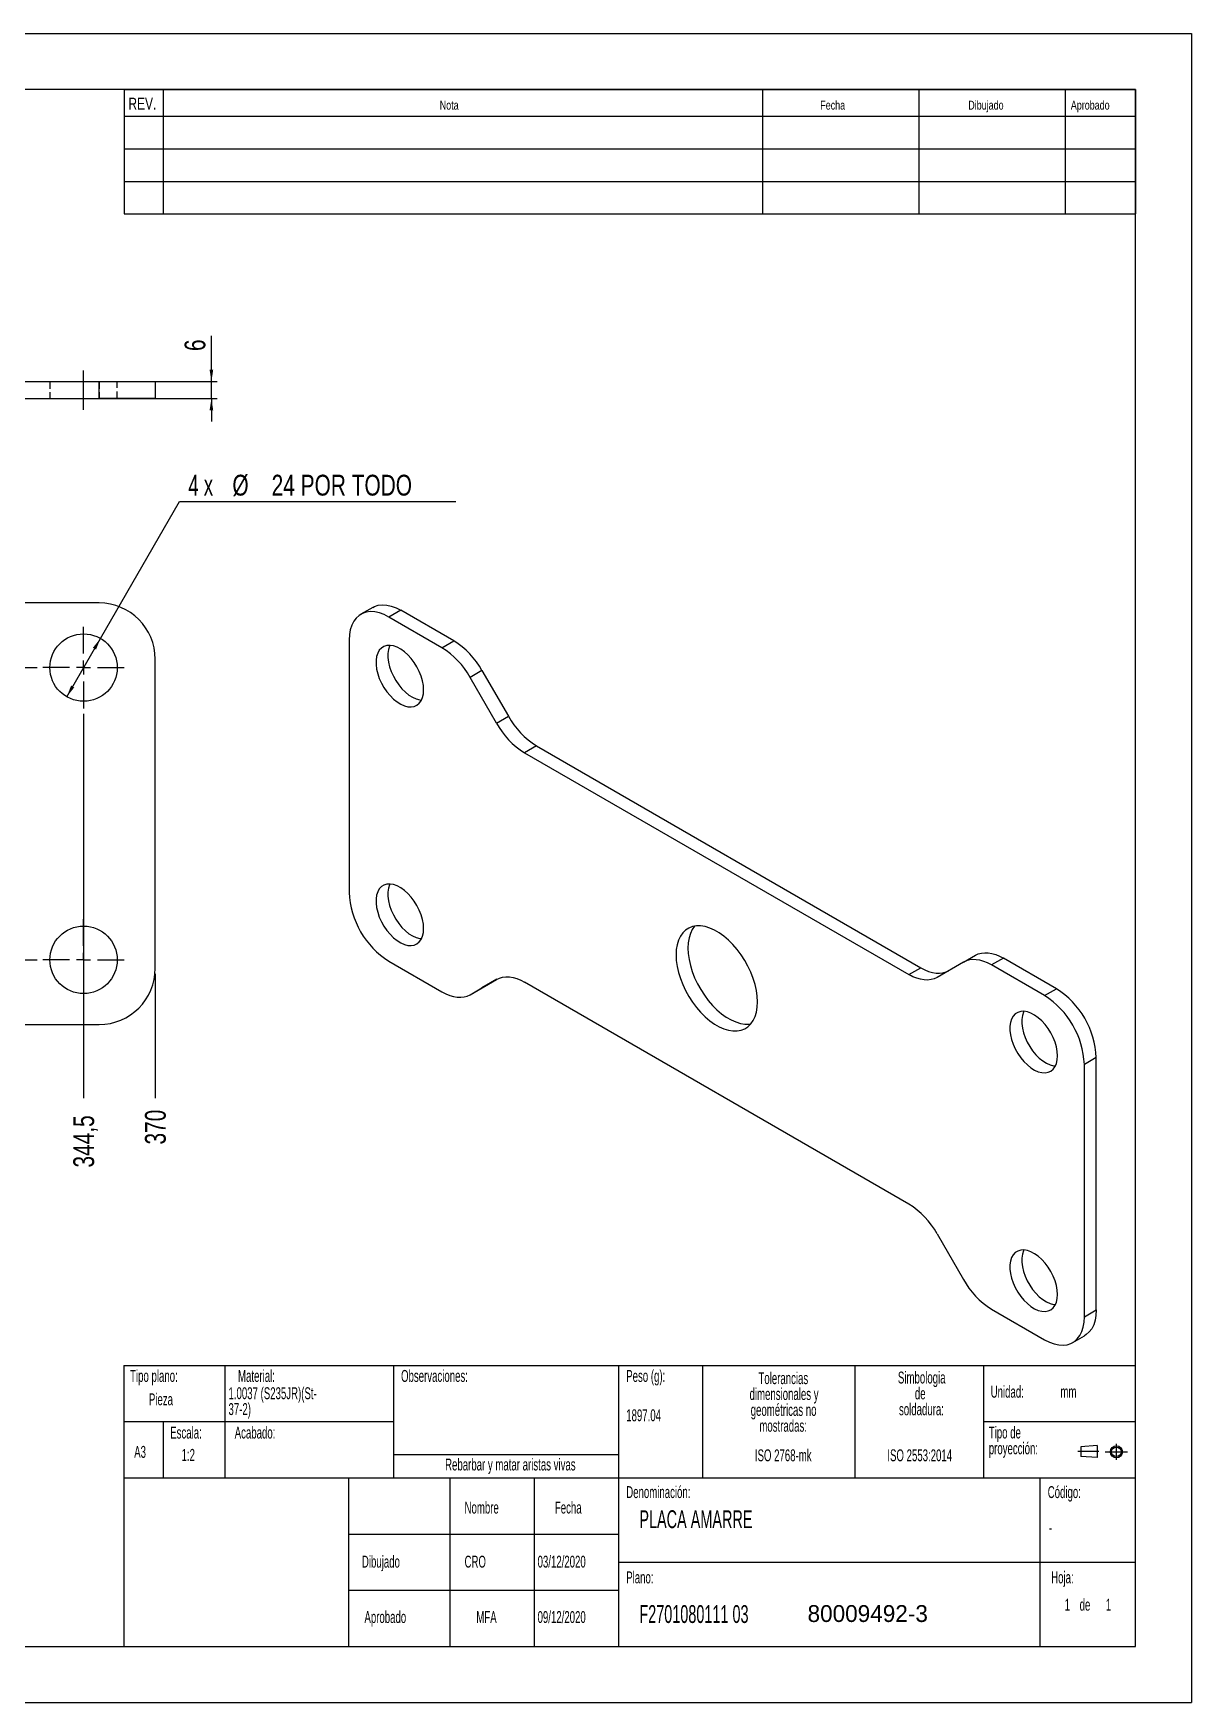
# Model space of a CAD drawing. Extents: x 0 to 871, y 0 to 297.
# Drawn here: x 213.9 to 420, y 0 to 297 of the extents above; entities that cross this region are included whole.
import ezdxf

# ---------------------------------------------------------------- set-up
doc = ezdxf.new("R2010")
doc.units = 0
for name, pattern in [('SLD-CENTRADA-DOBLE', [12.7, 6.35, -1.27, 1.27, -1.27, 1.27, -1.27]), ('SLD-CENTRADA-TRAZOS-LARGOS', [19.05, 15.24, -1.27, 1.27, -1.27]), ('SLD-CONTINUA', [0]), ('SLD-DISCONTINUA', [1.905, 1.27, -0.635])]:
    doc.linetypes.add(name, pattern=pattern)
doc.layers.get('0').update_dxf_attribs({"linetype": 'CONTINUOUS'})
doc.layers.add('FORMATO', color=7, linetype='SLD-CONTINUA')
doc.layers.add('SLD-0', color=179, linetype='SLD-CONTINUA')
doc.styles.add('SLDTEXTSTYLE0', font='TXT', dxfattribs={"width": 0.605})
doc.styles.add('SLDTEXTSTYLE1', font='TXT', dxfattribs={"width": 0.75})
doc.styles.add('SLDTEXTSTYLE2', font='TXT', dxfattribs={"width": 0.666667})
doc.dimstyles.new('SLDDIMSTYLE1', dxfattribs={"dimtxt": 3.704167, "dimasz": 2.116667, "dimexe": 0, "dimexo": 0.0625, "dimgap": 0.926042, "dimtad": 0, "dimtih": 1, "dimtoh": 1, "dimdec": 1, "dimlfac": 2, "dimrnd": 1e-09, "dimzin": 12, "dimdsep": 46, "dimtxsty": 'SLDTEXTSTYLE1', "dimblk1": 'NONE', "dimblk2": 'NONE', "dimsah": 1, "dimcen": 0.09, "dimadec": 0, "dimazin": 0, "dimtfac": 1, "dimtdec": 1, "dimtofl": 0, "dimtmove": 0, "dimatfit": 3, "dimldrblk": 'NONE', "dimfxl": 1, "dimtolj": 1, "dimtzin": 12, "dimarcsym": 0})
doc.dimstyles.new('SLDDIMSTYLE3', dxfattribs={"dimtxt": 3.704167, "dimasz": 2.116667, "dimexe": 0, "dimexo": 0.0625, "dimgap": 0.926042, "dimtad": 0, "dimtih": 1, "dimtoh": 1, "dimdec": 6, "dimlfac": 2, "dimrnd": 1e-09, "dimzin": 12, "dimdsep": 46, "dimtxsty": 'SLDTEXTSTYLE1', "dimsah": 1, "dimcen": 0, "dimadec": 0, "dimazin": 0, "dimtfac": 1, "dimtdec": 1, "dimtmove": 0, "dimatfit": 3, "dimfxl": 1, "dimtolj": 1, "dimtzin": 12, "dimarcsym": 0})
doc.dimstyles.new('SLDDIMSTYLE5', dxfattribs={"dimtxt": 3.704167, "dimasz": 2.116667, "dimexe": 0, "dimexo": 0.0625, "dimgap": 0.926042, "dimtad": 1, "dimdec": 1, "dimlfac": 2, "dimrnd": 1e-09, "dimzin": 12, "dimdsep": 46, "dimtxsty": 'SLDTEXTSTYLE1', "dimsah": 1, "dimcen": 0.09, "dimadec": 0, "dimazin": 0, "dimtfac": 1, "dimtdec": 1, "dimtmove": 0, "dimatfit": 0, "dimfxl": 1, "dimtolj": 1, "dimtzin": 12, "dimarcsym": 0})

# ---------------------------------------------------------------- blocks, each defined once
blk = doc.blocks.new('BLOQUE3')
at = {"color": 7, "linetype": 'SLD-CENTRADA-TRAZOS-LARGOS'}
for p, q in [((400.52, 128.85), (400.52, 131.19)), ((397.92, 130.06), (394.8, 130.06)), ((398.88, 130.02), (402.16, 130.02))]:
    blk.add_line(p, q, dxfattribs=at)
at = {"color": 7, "linetype": 'SLD-CONTINUA'}
for p, q in [((397.68, 130.95), (395.23, 130.77)), ((395.23, 130.77), (395.23, 129.34)), ((397.68, 129.16), (395.23, 129.34)), ((397.68, 130.95), (397.68, 129.16))]:
    blk.add_line(p, q, dxfattribs=at)
for radius in [0.892, 0.713]:
    blk.add_circle((400.52, 130.02), radius, dxfattribs=at)
blk = doc.blocks.new('SW_NOTE_0')
at = {"layer": 'SLD-0', "color": 0, "attachment_point": 2, "style": 'SLDTEXTSTYLE0'}
for s, insert, char_height in [('dimensionales y', (7.54, -0.09), 2.1167), ('Tolerancias', (7.41, 2.73), 2.1167), ('geométricas no', (7.46, -2.92), 2.1167), ('mostradas:', (7.38, -5.74), 2.117)]:
    blk.add_mtext(s, dxfattribs=dict(at, insert=insert, char_height=char_height))
blk = doc.blocks.new('SW_NOTE_0_1')
at = {"layer": 'SLD-0', "color": 0, "attachment_point": 1, "style": 'SLDTEXTSTYLE0'}
for s, insert, char_height in [('Tipo de', (0, 2.73), 2.117), ('proyección:', (0, -0.09), 2.1167)]:
    blk.add_mtext(s, dxfattribs=dict(at, insert=insert, char_height=char_height))
blk = doc.blocks.new('SW_NOTE_0_2')
at = {"layer": 'SLD-0', "color": 0, "char_height": 2.117, "attachment_point": 2, "style": 'SLDTEXTSTYLE0'}
for s, insert in [('Simbologia', (7.11, 2.73)), ('de', (6.84, -0.09)), ('soldadura:', (7.06, -2.92))]:
    blk.add_mtext(s, dxfattribs=dict(at, insert=insert))
blk = doc.blocks.new('SW_NOTE_0_3')
at = {"layer": 'SLD-0', "color": 0, "attachment_point": 1, "style": 'SLDTEXTSTYLE0'}
for s, insert, char_height in [('37-2)', (0, -0.09), 2.117), ('1.0037 (S235JR)(St-', (0, 2.73), 2.1167)]:
    blk.add_mtext(s, dxfattribs=dict(at, insert=insert, char_height=char_height))
blk = doc.blocks.new('SW_NOTE_0_5')
at = {"layer": 'SLD-0', "color": 0, "attachment_point": 2, "style": 'SLDTEXTSTYLE0'}
for s, insert, char_height in [('dimensionales y', (7.54, -0.09), 2.1167), ('Tolerancias', (7.41, 2.73), 2.1167), ('geométricas no', (7.46, -2.92), 2.1167), ('mostradas:', (7.38, -5.74), 2.117)]:
    blk.add_mtext(s, dxfattribs=dict(at, insert=insert, char_height=char_height))
blk = doc.blocks.new('SW_NOTE_0_6')
at = {"layer": 'SLD-0', "color": 0, "attachment_point": 1, "style": 'SLDTEXTSTYLE0'}
for s, insert, char_height in [('Tipo de', (0, 2.73), 2.117), ('proyección:', (0, -0.09), 2.1167)]:
    blk.add_mtext(s, dxfattribs=dict(at, insert=insert, char_height=char_height))
blk = doc.blocks.new('SW_NOTE_0_7')
at = {"layer": 'SLD-0', "color": 0, "char_height": 2.117, "attachment_point": 2, "style": 'SLDTEXTSTYLE0'}
for s, insert in [('Simbologia', (7.11, 2.73)), ('de', (6.84, -0.09)), ('soldadura:', (7.06, -2.92))]:
    blk.add_mtext(s, dxfattribs=dict(at, insert=insert))
blk = doc.blocks.new('SW_NOTE_0_8')
at = {"layer": 'SLD-0', "color": 0, "attachment_point": 1, "style": 'SLDTEXTSTYLE0'}
for s, insert, char_height in [('37-2)', (0, -0.09), 2.117), ('1.0037 (S235JR)(St-', (0, 2.73), 2.1167)]:
    blk.add_mtext(s, dxfattribs=dict(at, insert=insert, char_height=char_height))
blk = doc.blocks.new('_D_1')
at = {"layer": 'FORMATO', "color": 7, "transparency": 16777216}
for p, q in [((39.85, 129.69), (44.85, 132.16)), ((44.85, 132.16), (214.6, 132.16)), ((39.85, 129.69), (34.85, 129.69))]:
    blk.add_line(p, q, dxfattribs=at)
at = {"layer": 'FORMATO', "color": 7, "transparency": 16777216, "insert": (29.38, 131.52), "char_height": 3.704, "attachment_point": 1, "style": 'SLDTEXTSTYLE1'}
blk.add_mtext('23', dxfattribs=at)
blk = doc.blocks.new('_NONE')
blk = doc.blocks.new('_D_5')
at = {"layer": 'FORMATO', "color": 7, "transparency": 16777216}
for p, q in [((39.85, 186.63), (34.85, 186.63)), ((39.85, 186.63), (44.85, 184.16)), ((44.85, 184.16), (214.6, 184.16))]:
    blk.add_line(p, q, dxfattribs=at)
at = {"layer": 'FORMATO', "color": 7, "transparency": 16777216, "insert": (26.64, 188.46), "char_height": 3.704, "attachment_point": 1, "style": 'SLDTEXTSTYLE1'}
blk.add_mtext('127', dxfattribs=at)
blk = doc.blocks.new('_D_14')
at = {"layer": 'FORMATO', "color": 7, "transparency": 16777216}
blk.add_line((222.85, 175.91), (222.85, 107.52), dxfattribs=at)
at = {"layer": 'FORMATO', "color": 7, "transparency": 16777216, "insert": (221.02, 95.2), "char_height": 3.704, "attachment_point": 1, "rotation": 90, "style": 'SLDTEXTSTYLE1'}
blk.add_mtext('344,5', dxfattribs=at)
blk = doc.blocks.new('_D_15')
at = {"layer": 'FORMATO', "color": 7, "transparency": 16777216}
blk.add_line((235.6, 129.66), (235.6, 107.52), dxfattribs=at)
at = {"layer": 'FORMATO', "color": 7, "transparency": 16777216, "insert": (233.77, 99.3), "char_height": 3.704, "attachment_point": 1, "rotation": 90, "style": 'SLDTEXTSTYLE1'}
blk.add_mtext('370', dxfattribs=at)
blk = doc.blocks.new('_D_17')
at = {"layer": 'FORMATO', "transparency": 16777216}
for p, q in [((225.85, 189.35), (239.9, 213.7)), ((239.9, 213.7), (289.08, 213.7)), ((219.85, 178.96), (225.85, 189.35))]:
    blk.add_line(p, q, dxfattribs=at)
for points in [[(225.85, 189.35), (224.51, 187.68), (225.07, 187.36)], [(219.85, 178.96), (221.19, 180.63), (220.63, 180.96)]]:
    blk.add_solid(points, dxfattribs=at)
at = {"layer": 'FORMATO', "transparency": 16777216, "attachment_point": 1}
for s, insert, char_height, style in [('4 x', (241.49, 218.47), 3.704, 'SLDTEXTSTYLE2'), ('%%c', (249.33, 218.47), 3.704, 'SLDTEXTSTYLE1'), ('24 POR TODO', (256.31, 218.47), 3.7042, 'SLDTEXTSTYLE1')]:
    blk.add_mtext(s, dxfattribs=dict(at, insert=insert, char_height=char_height, style=style))
blk = doc.blocks.new('SW_CENTERMARKSYMBOL_1')
at = {"layer": 'FORMATO', "color": 0}
for p, q in [((0, 2.5), (0, 7.25)), ((-2.5, 0), (-7.25, 0)), ((0, 0), (-1.25, 0)), ((0, 0), (0, 1.25)), ((0, 0), (0, -1.25)), ((0, 0), (1.25, 0)), ((2.5, 0), (7.25, 0)), ((0, -2.5), (0, -7.25))]:
    blk.add_line(p, q, dxfattribs=at)
blk = doc.blocks.new('SW_CENTERMARKSYMBOL_2')
at = {"layer": 'FORMATO', "color": 0}
for p, q in [((0, 2.5), (0, 7.25)), ((-2.5, 0), (-7.25, 0)), ((0, 0), (-1.25, 0)), ((0, 0), (0, 1.25)), ((0, 0), (0, -1.25)), ((0, 0), (1.25, 0)), ((2.5, 0), (7.25, 0)), ((0, -2.5), (0, -7.25))]:
    blk.add_line(p, q, dxfattribs=at)
blk = doc.blocks.new('_D_19')
at = {"layer": 'FORMATO', "color": 7, "transparency": 16777216}
for p, q in [((245.6, 235.04), (245.6, 243.21)), ((199.53, 235.04), (246.6, 235.04)), ((245.6, 232.04), (245.6, 235.04)), ((199.53, 232.04), (246.6, 232.04)), ((245.6, 232.04), (245.6, 227.97))]:
    blk.add_line(p, q, dxfattribs=at)
for points in [[(245.6, 235.04), (245.92, 237.16), (245.27, 237.16)], [(245.6, 232.04), (245.27, 229.92), (245.92, 229.92)]]:
    blk.add_solid(points, dxfattribs=at)
at = {"layer": 'FORMATO', "color": 7, "transparency": 16777216, "insert": (240.82, 240.48), "char_height": 3.7, "attachment_point": 1, "rotation": 90, "style": 'SLDTEXTSTYLE1'}
blk.add_mtext('6', dxfattribs=at)

msp = doc.modelspace()

# ---------------------------------------------------------------- linework, layer by layer
at = {"color": 7, "linetype": 'SLD-CONTINUA'}
for p, q in [((0, 297), (420, 297)), ((420, 297), (420, 0)), ((410, 287), (20, 287)), ((410, 10), (410, 287)), ((212.24091993, 235.03992227), (225.59879021, 235.03992227)), ((225.59879021, 232.03992224), (225.59879021, 235.03992227)), ((225.59879021, 235.03992227), (235.59878813, 235.03992227)), ((235.59878813, 235.03992227), (235.59878813, 232.03992224)), ((212.24091993, 232.03992224), (225.59879021, 232.03992224)), ((235.59878813, 232.03992224), (225.59879021, 232.03992224)), ((225.59879021, 195.65827521), (212.24091993, 195.65827521)), ((274.29337221, 194.86780954), (272.17205185, 193.64319737)), ((286.61708338, 187.69538163), (277.17164272, 193.14811846)), ((288.73840374, 188.91999381), (279.29296309, 194.37273063)), ((270.10057639, 189.06474871), (270.10057639, 144.15500429)), ((235.59878813, 130.65827387), (235.59878813, 185.65827357)), ((296.31377984, 174.28242877), (291.61708256, 182.41734859)), ((293.73840292, 183.64196077), (298.43510021, 175.50704094)), ((303.43510202, 170.22900942), (371.82344769, 130.74925782)), ((301.31378165, 169.00439725), (369.70212733, 129.52464564)), ((277.17164272, 131.90755513), (286.61708338, 126.4548183)), ((379.39882642, 131.74202651), (374.70212914, 129.02979795)), ((379.39882642, 131.74202651), (381.52014678, 132.96663869)), ((393.84426626, 125.79444655), (384.3988256, 131.24718338)), ((395.96558662, 127.01905873), (386.52014596, 132.47179556)), ((291.61708256, 125.95997517), (296.31377984, 128.67220374)), ((296.35546933, 128.69588029), (293.73840292, 127.18458735)), ((369.70212733, 88.69760444), (301.31378165, 128.17735604)), ((291.61708256, 125.95997517), (293.73840292, 127.18458735)), ((212.24091993, 120.65827223), (225.59879021, 120.65827223)), ((400.91533259, 68.63725298), (400.91533259, 113.54699739)), ((403.03665296, 69.86186516), (403.03665296, 114.77160957)), ((374.70212914, 83.41957292), (379.39882642, 75.2846531)), ((384.3988256, 70.00662006), (393.84426626, 64.55388323)), ((398.84385714, 64.05880432), (400.9651775, 65.2834165)), ((230, 60), (410, 60)), ((230, 60), (230, 10)), ((20, 10), (410, 10)), ((7.53061837, 0), (420, 0))]:
    msp.add_line(p, q, dxfattribs=at)
at = {"color": 7, "linetype": 'SLD-DISCONTINUA'}
for p, q in [((216.84878366, 235.03992227), (216.84878366, 232.03992224)), ((225.59879021, 235.03992227), (225.59879021, 232.03992224)), ((228.84878562, 232.03992224), (228.84878562, 235.03992227))]:
    msp.add_line(p, q, dxfattribs=at)
at = {"color": 8, "linetype": 'SLD-CENTRADA-DOBLE'}
for p, q in [((279.29296309, 194.37273063), (277.17164272, 193.14811846)), ((286.61708338, 187.69538163), (288.73840374, 188.91999381)), ((293.73840292, 183.64196077), (291.61708256, 182.41734859)), ((296.31377984, 174.28242877), (298.43510021, 175.50704094)), ((303.43510202, 170.22900942), (301.31378165, 169.00439725)), ((369.70212733, 129.52464564), (371.82344769, 130.74925782)), ((386.52014596, 132.47179556), (384.3988256, 131.24718338)), ((393.84426626, 125.79444655), (395.96558662, 127.01905873)), ((403.03665296, 114.77160957), (400.91533259, 113.54699739)), ((400.91533259, 68.63725298), (403.03665296, 69.86186516))]:
    msp.add_line(p, q, dxfattribs=at)
at = {"color": 7, "linetype": 'SLD-CONTINUA', "flags": 128}
for points in [[(277.17164272, 193.14811846), (276.31932281, 193.58061715), (275.47942568, 193.88774101), (274.6642108, 194.06500751), (273.88555831, 194.10983521), (273.15482152, 194.0215712), (272.48265831, 193.80149709), (271.8788731, 193.45282599), (271.3522693, 192.98064167), (270.91052291, 192.3918316), (270.5600824, 191.69497593), (270.30604754, 190.90024251), (270.15213252, 190.0192166), (270.10057639, 189.06474871)], [(274.29337221, 194.86780954), (274.60397868, 195.02610927), (275.27614188, 195.24618338), (276.00687868, 195.33444739), (276.78553117, 195.28961968), (277.60074605, 195.11235319), (278.44064317, 194.80522933), (279.29296309, 194.37273063)], [(283.3588317, 180.18611017), (283.30910895, 180.96267957), (283.16110503, 181.77845833), (282.91829703, 182.61431658), (282.58636953, 183.4506699), (282.17310387, 184.26791124), (281.68818331, 185.04688849), (281.14298221, 185.76933943), (280.55027108, 186.41833281), (279.92394784, 186.9786561), (279.27869539, 187.43717293), (278.62962866, 187.7831409), (277.99196791, 188.0084488), (277.38065948, 188.10781436), (276.81002803, 188.07891037), (276.29344992, 187.92241491), (275.84303708, 187.64199302), (275.46934205, 187.24422066), (275.18113136, 186.73841735), (274.98514852, 186.13644391), (274.88599806, 185.45240584), (274.88599806, 184.70233848), (274.98514852, 183.90382372), (275.18113136, 183.07557483), (275.46934205, 182.23700902), (275.84303708, 181.40777756), (276.29344992, 180.60732008), (276.81002803, 179.85439622), (277.38065948, 179.16665671), (277.99196791, 178.56022058), (278.62962866, 178.04930106), (279.27869539, 177.64587252), (279.92394784, 177.35939673), (280.55027108, 177.19658108), (281.14298221, 177.16124628), (281.68818331, 177.25421992), (282.17310387, 177.47331979), (282.58636953, 177.81341628), (282.91829703, 178.26653274), (283.16110503, 178.82205237), (283.30910895, 179.46694792), (283.3588317, 180.18611017)], [(277.37080338, 188.10838321), (277.30245173, 187.96302953), (277.10646888, 187.36105609), (277.00731842, 186.67701802), (277.00731842, 185.92695066), (277.10646888, 185.1284359), (277.30245173, 184.30018701), (277.59066241, 183.4616212), (277.96435744, 182.63238974), (278.41477028, 181.83193226), (278.9313484, 181.0790084), (279.50197985, 180.39126889), (280.11328827, 179.78483276), (280.75094902, 179.27391324), (281.40001575, 178.8704847), (282.0452682, 178.58400891), (282.67159144, 178.42119326), (282.9828986, 178.3868967)], [(283.3588317, 137.72598708), (283.30910895, 138.50255799), (283.16110503, 139.31833523), (282.91829703, 140.15419501), (282.58636953, 140.99054681), (282.17310387, 141.80778967), (281.68818331, 142.58676691), (281.14298221, 143.30921634), (280.55027108, 143.95821124), (279.92394784, 144.51853301), (279.27869539, 144.97704984), (278.62962866, 145.3230178), (277.99196791, 145.54832571), (277.38065948, 145.64769127), (276.81002803, 145.6187888), (276.29344992, 145.46229334), (275.84303708, 145.18187145), (275.46934205, 144.78409908), (275.18113136, 144.27829426), (274.98514852, 143.67632234), (274.88599806, 142.99228427), (274.88599806, 142.24221691), (274.98514852, 141.44370215), (275.18113136, 140.61545174), (275.46934205, 139.77688745), (275.84303708, 138.94765598), (276.29344992, 138.14719851), (276.81002803, 137.39427465), (277.38065948, 136.70653361), (277.99196791, 136.10009748), (278.62962866, 135.58917797), (279.27869539, 135.18574943), (279.92394784, 134.89927364), (280.55027108, 134.73645951), (281.14298221, 134.70112318), (281.68818331, 134.79409834), (282.17310387, 135.01319822), (282.58636953, 135.35329319), (282.91829703, 135.80641117), (283.16110503, 136.36192928), (283.30910895, 137.00682635), (283.3588317, 137.72598708)], [(277.37080338, 145.64826164), (277.30245173, 145.50290643), (277.10646888, 144.90093452), (277.00731842, 144.21689645), (277.00731842, 143.46682908), (277.10646888, 142.66831433), (277.30245173, 141.84006391), (277.59066241, 141.00149963), (277.96435744, 140.17226816), (278.41477028, 139.37181069), (278.9313484, 138.61888683), (279.50197985, 137.93114579), (280.11328827, 137.32470966), (280.75094902, 136.81379014), (281.40001575, 136.41036161), (282.0452682, 136.12388582), (282.67159144, 135.96107169), (282.9828986, 135.9267736)], [(342.7557992, 124.66690915), (342.70679163, 125.66684529), (342.56043209, 126.70984168), (342.31870082, 127.78179315), (341.98486485, 128.86820417), (341.56344049, 129.95438245), (341.06012546, 131.0256396), (340.48172713, 132.06748831), (339.83606705, 133.06583983), (339.13187684, 134.00719222), (338.37867908, 134.8788162), (337.58665978, 135.66892423), (336.76652952, 136.36683206), (335.92937918, 136.96310128), (335.0865298, 137.44966787), (334.24937946, 137.81995186), (333.4292492, 138.06894627), (332.63722991, 138.19328425), (331.88403214, 138.1912839), (331.17984193, 138.06297222), (330.53418185, 137.81008396), (329.95578352, 137.43603975), (329.45246849, 136.94589776), (329.03104413, 136.3462857), (328.69720816, 135.64531348), (328.45547689, 134.852459), (328.30911735, 133.97844574), (328.26010978, 133.03509253), (328.30911735, 132.03515639), (328.45547689, 130.99216), (328.69720816, 129.92020853), (329.03104413, 128.83379751), (329.45246849, 127.74761924), (329.95578352, 126.67636209), (330.53418185, 125.63451338), (331.17984193, 124.63616185), (331.88403214, 123.69480947), (332.63722991, 122.82318549), (333.4292492, 122.03307745), (334.24937946, 121.33516963), (335.0865298, 120.7389004), (335.92937918, 120.25233381), (336.76652952, 119.88204983), (337.58665978, 119.63305541), (338.37867908, 119.50871743), (339.13187684, 119.51071778), (339.83606705, 119.63902946), (340.48172713, 119.89191772), (341.06012546, 120.26596194), (341.56344049, 120.75610392), (341.98486485, 121.35571599), (342.31870082, 122.0566882), (342.56043209, 122.84954269), (342.70679163, 123.72355595), (342.7557992, 124.66690915)], [(331.55496107, 138.14815056), (331.15236449, 137.57089788), (330.81852853, 136.86992566), (330.57679725, 136.07707117), (330.43043771, 135.20305792), (330.38143015, 134.25970471), (330.43043771, 133.25976857), (330.57679725, 132.21677218), (330.81852853, 131.14482071), (331.15236449, 130.05840969), (331.57378886, 128.97223142), (332.07710389, 127.90097426), (332.65550221, 126.85912555), (333.3011623, 125.86077403), (334.0053525, 124.91942165), (334.75855027, 124.04779766), (335.55056956, 123.25768963), (336.37069982, 122.5597818), (337.20785016, 121.96351258), (338.05069954, 121.47694599), (338.88784988, 121.106662), (339.70798014, 120.85766759), (340.49999944, 120.73332961), (341.25319721, 120.73532996), (341.58226828, 120.77846292)], [(371.82344769, 130.74925782), (372.51653417, 130.38846648), (373.20294565, 130.10978626), (373.87607033, 129.91590401), (374.52942815, 129.80868225), (375.15672603, 129.78915767), (375.75192383, 129.85751525), (376.30928692, 130.01310047), (376.78175836, 130.23073453)], [(384.3988256, 131.24718338), (383.70574175, 131.6079732), (383.01933291, 131.88664886), (382.34620559, 132.08053415), (381.69284514, 132.18775591), (381.06554725, 132.20728049), (380.47035473, 132.13891986), (379.912989, 131.98333769), (379.39882642, 131.74202651)], [(381.52014678, 132.96663869), (382.03430936, 133.20794987), (382.59167509, 133.36353204), (383.18686762, 133.43189266), (383.8141655, 133.41236809), (384.46752595, 133.30514633), (385.14065327, 133.11126104), (385.82706211, 132.83258538), (386.52014596, 132.47179556)], [(296.31377984, 128.67220374), (296.82794242, 128.9135134), (297.38530552, 129.06909861), (297.98050331, 129.13745619), (298.6078012, 129.11793161), (299.26115901, 129.01070986), (299.93428369, 128.8168276), (300.62069517, 128.53814738), (301.31378165, 128.17735604)], [(374.70212914, 129.02979795), (374.18796656, 128.78848829), (373.63060347, 128.63290308), (373.03540567, 128.56454549), (372.40810778, 128.58407007), (371.75474997, 128.69129183), (371.08162529, 128.88517408), (370.39521381, 129.1638543), (369.70212733, 129.52464564)], [(286.61708338, 126.4548183), (287.31016723, 126.09402849), (287.99657608, 125.81535283), (288.66970339, 125.62146753), (289.32306384, 125.51424578), (289.95036173, 125.4947212), (290.54555425, 125.56308182), (291.10291998, 125.71866399), (291.61708256, 125.95997517)], [(396.14236005, 115.07756513), (396.09263731, 115.85413452), (395.94463865, 116.66991024), (395.70183065, 117.5057685), (395.36990315, 118.34212182), (394.95663222, 119.1593662), (394.47171693, 119.9383404), (393.92651583, 120.66079135), (393.3338047, 121.30978473), (392.70748146, 121.87010802), (392.06222374, 122.32862789), (391.41316228, 122.67459281), (390.77550153, 122.89990072), (390.16418784, 122.99926932), (389.59355639, 122.97036533), (389.07698354, 122.81386683), (388.6265707, 122.53344494), (388.25287567, 122.13567257), (387.96465972, 121.6298723), (387.76868214, 121.02789583), (387.66952641, 120.3438608), (387.66952641, 119.59379343), (387.76868214, 118.79527564), (387.96465972, 117.96702979), (388.25287567, 117.12846094), (388.6265707, 116.29922947), (389.07698354, 115.49877199), (389.59355639, 114.74585118), (390.16418784, 114.05811166), (390.77550153, 113.45167249), (391.41316228, 112.94075297), (392.06222374, 112.53732748), (392.70748146, 112.25084865), (393.3338047, 112.088033), (393.92651583, 112.05269819), (394.47171693, 112.14567183), (394.95663222, 112.36477475), (395.36990315, 112.7048682), (395.70183065, 113.15798466), (395.94463865, 113.71350429), (396.09263731, 114.35840288), (396.14236005, 115.07756513)], [(390.15433173, 122.99983817), (390.08598008, 122.85448448), (389.8900025, 122.252508), (389.79084677, 121.56847298), (389.79084677, 120.81840561), (389.8900025, 120.01988782), (390.08598008, 119.19164196), (390.37419603, 118.35307312), (390.74789107, 117.52384165), (391.1983039, 116.72338417), (391.71487675, 115.97046335), (392.2855082, 115.28272384), (392.8968219, 114.67628467), (393.53448264, 114.16536515), (394.18354411, 113.76193966), (394.82880182, 113.47546083), (395.45512506, 113.31264517), (395.76642695, 113.27835165)], [(396.14236005, 72.61744204), (396.09263731, 73.39401295), (395.94463865, 74.20978715), (395.70183065, 75.04564692), (395.36990315, 75.88199872), (394.95663222, 76.69924462), (394.47171693, 77.47821883), (393.92651583, 78.20066825), (393.3338047, 78.84966315), (392.70748146, 79.40998492), (392.06222374, 79.86850479), (391.41316228, 80.21446972), (390.77550153, 80.43977762), (390.16418784, 80.53914622), (389.59355639, 80.51024376), (389.07698354, 80.35374525), (388.6265707, 80.07332336), (388.25287567, 79.675551), (387.96465972, 79.16974921), (387.76868214, 78.56777425), (387.66952641, 77.88373922), (387.66952641, 77.13367186), (387.76868214, 76.33515406), (387.96465972, 75.50690669), (388.25287567, 74.66833937), (388.6265707, 73.8391079), (389.07698354, 73.03865042), (389.59355639, 72.2857296), (390.16418784, 71.59798857), (390.77550153, 70.9915494), (391.41316228, 70.48062988), (392.06222374, 70.07720438), (392.70748146, 69.79072555), (393.3338047, 69.62791142), (393.92651583, 69.5925751), (394.47171693, 69.68555026), (394.95663222, 69.90465318), (395.36990315, 70.2447451), (395.70183065, 70.69786308), (395.94463865, 71.25338119), (396.09263731, 71.8982813), (396.14236005, 72.61744204)], [(390.15433173, 80.5397166), (390.08598008, 80.39436139), (389.8900025, 79.79238643), (389.79084677, 79.1083514), (389.79084677, 78.35828404), (389.8900025, 77.55976624), (390.08598008, 76.73151887), (390.37419603, 75.89295154), (390.74789107, 75.06372008), (391.1983039, 74.2632626), (391.71487675, 73.51034178), (392.2855082, 72.82260075), (392.8968219, 72.21616158), (393.53448264, 71.70524206), (394.18354411, 71.30181656), (394.82880182, 71.01533773), (395.45512506, 70.8525236), (395.76642695, 70.81822856)], [(393.84426626, 64.55388323), (394.69658617, 64.12138454), (395.5364833, 63.81426067), (396.35169818, 63.63699418), (397.13035067, 63.59216647), (397.86108746, 63.68043048), (398.53325067, 63.90050459), (399.13703588, 64.24917569), (399.66363968, 64.72136001), (400.10538607, 65.31017008), (400.45582658, 66.00702576), (400.70986144, 66.80175917), (400.86377646, 67.68278508), (400.91533259, 68.63725298)], [(403.03665296, 69.86186516), (402.98509682, 68.90739726), (402.8311818, 68.02637135), (402.57714694, 67.23163794), (402.22670643, 66.53478226), (401.78496004, 65.94597219), (401.25835624, 65.47378787), (400.9651775, 65.2834165)]]:
    msp.add_lwpolyline(points, dxfattribs=at)
at = {"color": 7, "linetype": 'SLD-CONTINUA'}
for centre in [(222.84878694, 184.15827372), (222.84878694, 132.15827372)]:
    msp.add_circle(centre, 6, dxfattribs=at)
for centre, radius, start, end in [((225.59878694, 185.65827372), 10, 0, 90), ((278.98196872, 175.45514388), 14.42630916, 28.8556581848, 58.0452499657), ((281.10328909, 176.67975606), 14.42630916, 28.8556581848, 58.0452499657), ((311.07016191, 182.46920361), 14.42624322, 208.8556118523, 238.0453429285), ((308.94884155, 181.24459143), 14.42624322, 208.8556118523, 238.0453429285), ((285.40976631, 144.82880194), 15.32401055, 182.5201112854, 237.4798765364), ((225.59878694, 130.65827372), 10, 270, 0), ((385.60614267, 112.87319974), 15.32401055, 2.5201112854, 57.4798765364), ((387.72743091, 114.09779338), 15.32404345, 2.5201752811, 57.4798125407), ((362.06706743, 76.45741025), 14.42624322, 28.8556118523, 58.0453429285), ((392.03394026, 82.24685781), 14.42630916, 208.8556581848, 238.0452499657)]:
    msp.add_arc(centre, radius, start, end, dxfattribs=at)
at = {"layer": 'FORMATO'}
for p, q in [((230.09146719, 287), (410, 287)), ((230.09146719, 287), (230.09146719, 264.86558535)), ((237.033566, 287), (237.033566, 264.86558535)), ((343.65705136, 287), (343.65705136, 264.86558535)), ((371.46223794, 287), (371.46223794, 264.86558535)), ((397.5127429, 287), (397.5127429, 264.86558535)), ((410, 287), (410, 264.86558535)), ((230.09146719, 282.26558535), (410, 282.26558535)), ((230.09146719, 276.46558535), (410, 276.46558535)), ((230.09146719, 270.66558535), (410, 270.66558535)), ((230.09146719, 264.86558535), (410, 264.86558535))]:
    msp.add_line(p, q, dxfattribs=at)
at = {"layer": 'FORMATO', "color": 7, "linetype": 'SLD-CENTRADA-TRAZOS-LARGOS'}
msp.add_line((222.84878694, 230.03992224), (222.84878694, 237.03992224), dxfattribs=at)
at = {"layer": 'SLD-0'}
for p, q in [((248, 60), (248, 40)), ((278, 60), (278, 40)), ((318, 60), (318, 40)), ((333, 60), (333, 40)), ((360.08171045, 60), (360.08171045, 40)), ((383, 60), (383, 40)), ((230, 50), (248, 50)), ((237, 50), (237, 40)), ((248, 50), (278, 50)), ((383, 50), (410, 50)), ((278, 44.15792826), (318, 44.15792826)), ((230, 40), (410, 40)), ((270, 40), (270, 10)), ((288, 40), (288, 10)), ((303, 40), (303, 10)), ((318, 40), (318, 10)), ((393, 40), (393, 10)), ((270, 30), (318, 30)), ((318, 25), (393, 25)), ((393, 25), (410, 25)), ((270, 20), (318, 20))]:
    msp.add_line(p, q, dxfattribs=at)

# ---------------------------------------------------------------- block references
at = {"color": 7, "linetype": 'Continuous', "xscale": 1.2, "yscale": 1.2, "zscale": 1.2}
msp.add_blockref('BLOQUE3', (-74.01075556, -111.40755219), dxfattribs=at)
msp.add_blockref('BLOQUE3', (-74.01075556, -111.40755219), dxfattribs=at)
at = {"layer": 'FORMATO', "color": 7}
for name, p in [('SW_CENTERMARKSYMBOL_2', (222.84878694, 184.15827372)), ('SW_CENTERMARKSYMBOL_1', (222.84878694, 132.15827372))]:
    msp.add_blockref(name, p, dxfattribs=at)
at = {"layer": 'SLD-0'}
for name, p in [('SW_NOTE_0', (339.94542139, 56.0559764)), ('SW_NOTE_0_5', (339.94542139, 56.0559764)), ('SW_NOTE_0_2', (364.87312155, 56.16554269)), ('SW_NOTE_0_7', (364.87312155, 56.16554269)), ('SW_NOTE_0_3', (248.63482853, 53.37723202)), ('SW_NOTE_0_8', (248.63482853, 53.37723202)), ('SW_NOTE_0_1', (383.91399545, 46.39094542)), ('SW_NOTE_0_6', (383.91399545, 46.39094542))]:
    msp.add_blockref(name, p, dxfattribs=at)

# ---------------------------------------------------------------- texts
at = {"insert": (351.66288328, 17.34676089), "char_height": 3, "attachment_point": 1}
msp.add_mtext_dynamic_manual_height_columns('80009492-3', width=80.1029355554, gutter_width=14.11111111, heights=[0], dxfattribs=at)
at = {"layer": 'FORMATO', "attachment_point": 1, "style": 'SLDTEXTSTYLE1'}
for s, insert, char_height in [('REV.', (230.83569636, 285.55214024), 2.116666667), ('Nota', (286.22438362, 285.02581871), 1.5875), ('Fecha', (353.92640633, 285.02581871), 1.5875), ('Dibujado', (380.2608472, 285.02581871), 1.5875), ('Aprobado', (398.51007098, 285.02581871), 1.5875)]:
    msp.add_mtext(s, dxfattribs=dict(at, insert=insert, char_height=char_height))
at = {"layer": 'SLD-0', "style": 'SLDTEXTSTYLE0'}
for s, insert, char_height, attachment_point in [('Tipo plano:', (231.12929082, 59.18086464), 2.1166666667, 1), ('Tipo plano:', (231.12929082, 59.18086464), 2.1166666667, 1), ('Material:', (250.32966909, 59.18086464), 2.116666667, 1), ('Material:', (250.32966909, 59.18086464), 2.116666667, 1), ('Observaciones:', (279.33861511, 59.18086464), 2.1166666667, 1), ('Observaciones:', (279.33861511, 59.18086464), 2.1166666667, 1), ('Peso (g):', (319.40305943, 59.18086464), 2.116666667, 1), ('Peso (g):', (319.40305943, 59.18086464), 2.116666667, 1), ('Unidad:', (384.24614919, 56.37062815), 2.116666667, 1), ('Unidad:', (384.24614919, 56.37062815), 2.116666667, 1), ('Pieza', (234.47259474, 55.01919565), 2.116666667, 1), ('Pieza', (234.47259474, 55.01919565), 2.116666667, 1), ('mm', (396.66217784, 56.37062815), 2.116666667, 1), ('mm', (396.66217784, 56.37062815), 2.116666667, 1), ('1897.04', (319.40305943, 52.1813088), 2.116666667, 1), ('1897.04', (319.40305943, 52.1813088), 2.116666667, 1), ('Escala:', (238.26310497, 49.10146847), 2.116666667, 1), ('Escala:', (238.26310497, 49.10146847), 2.116666667, 1), ('Acabado:', (249.73827693, 49.10146847), 2.116666667, 1), ('Acabado:', (249.73827693, 49.10146847), 2.116666667, 1), ('A3', (231.85934892, 45.67436774), 2.116666667, 1), ('A3', (231.85934892, 45.67436774), 2.116666667, 1), ('1:2', (240.2902322, 45.13474483), 2.116666667, 1), ('1:2', (240.2902322, 45.13474483), 2.116666667, 1), ('ISO 2768-mk', (347.33660555, 45.06001736), 2.1166666667, 2), ('ISO 2768-mk', (347.33660555, 45.06001736), 2.1166666667, 2), ('ISO 2553:2014', (371.6253871, 45.06001736), 2.1166666667, 2), ('ISO 2553:2014', (371.6253871, 45.06001736), 2.1166666667, 2), ('Rebarbar y matar aristas vivas', (298.78549011, 43.4237297), 2.1166666667, 2), ('Rebarbar y matar aristas vivas', (298.78549011, 43.4237297), 2.1166666667, 2), ('Denominación:', (319.40305943, 38.51431126), 2.1166666667, 1), ('Denominación:', (319.40305943, 38.51431126), 2.1166666667, 1), ('Código:', (394.39793937, 38.51431126), 2.116666667, 1), ('Código:', (394.39793937, 38.51431126), 2.116666667, 1), ('Nombre', (290.63774587, 35.75483379), 2.116666667, 1), ('Nombre', (290.63774587, 35.75483379), 2.116666667, 1), ('Fecha', (306.70833095, 35.75483379), 2.116666667, 1), ('Fecha', (306.70833095, 35.75483379), 2.116666667, 1), ('PLACA AMARRE', (321.73896976, 34.21733212), 3.175, 1), ('PLACA AMARRE', (321.73896976, 34.21733212), 3.175, 1), ('-', (394.58638598, 32.19316863), 2.11666667, 1), ('-', (394.58638598, 32.19316863), 2.11666667, 1), ('Dibujado', (272.3731861, 26.14030871), 2.116666667, 1), ('Dibujado', (272.3731861, 26.14030871), 2.116666667, 1), ('CRO', (290.63774587, 26.14030877), 2.116666667, 1), ('03/12/2020', (303.6286535, 26.14030877), 2.116666667, 1), ('Plano:', (319.40305943, 23.33826749), 2.116666667, 1), ('Plano:', (319.40305943, 23.33826749), 2.116666667, 1), ('Hoja:', (395.01391774, 23.33826749), 2.116666667, 1), ('Hoja:', (395.01391774, 23.33826749), 2.116666667, 1), ('1', (397.41271376, 18.47490375), 2.11666667, 1), ('1', (397.41271376, 18.47490375), 2.11666667, 1), ('1', (397.41271376, 18.47490375), 2.11666667, 1), ('1', (397.41271376, 18.47490375), 2.11666667, 1), ('de', (400.07750248, 18.47490369), 2.116666667, 1), ('de', (400.07750248, 18.47490369), 2.116666667, 1), ('de', (400.07750248, 18.47490369), 2.116666667, 1), ('de', (400.07750248, 18.47490369), 2.116666667, 1), ('1', (404.73079952, 18.47490375), 2.11666667, 1), ('1', (404.73079952, 18.47490375), 2.11666667, 1), ('1', (404.73079952, 18.47490375), 2.11666667, 1), ('1', (404.73079952, 18.47490375), 2.11666667, 1), ('Aprobado', (272.82454183, 16.28235867), 2.116666667, 1), ('Aprobado', (272.82454183, 16.28235867), 2.116666667, 1), ('MFA', (292.73505847, 16.28235873), 2.116666667, 1), ('09/12/2020', (303.6286535, 16.28235873), 2.116666667, 1), ('F2701080111 03', (321.73896976, 17.34676089), 3.175, 1), ('F2701080111 03', (321.73896976, 17.34676089), 3.175, 1)]:
    msp.add_mtext(s, dxfattribs=dict(at, insert=insert, char_height=char_height, attachment_point=attachment_point))

# ---------------------------------------------------------------- dimensions: what is measured, and where the dimension line sits
at = {"layer": 'FORMATO', "color": 7}
dim = msp.add_linear_dim(base=(245.59878694, 235.03992224), p1=(198.52771912, 232.03992224), p2=(198.52771912, 235.03992224), angle=90, dimstyle='SLDDIMSTYLE5', dxfattribs=at)
dim.commit()
dim.dimension.update_dxf_attribs({"geometry": '_D_19', "text_midpoint": (245.59878694, 241.84397275), "dimtype": 160})
at = {"layer": 'FORMATO'}
dim = msp.add_diameter_dim_2p(p1=(225.84878694, 189.35442614), p2=(219.84878694, 178.96212129), text='4 x <> POR TODO\\P', dimstyle='SLDDIMSTYLE3', dxfattribs=at)
dim.commit()
dim.dimension.update_dxf_attribs({"geometry": '_D_17', "text_midpoint": (265.28394302, 216.64098381), "dimtype": 163})
at = {"layer": 'FORMATO', "color": 7}
for feature_location, offset, dtype, origin, picture, middle in [((215.59878694, 184.15827372), (-180.74527368, 2.4721822), 0, (212.24092256, 120.65827372), '_D_5', (30.74806174, 186.63045592)), ((222.84878694, 176.90827372), (0, -69.39312153), 1, (50.59878694, 130.65827372), '_D_14', (222.84878694, 101.35868994)), ((215.59878694, 132.15827372), (-180.74527368, -2.4721822), 0, (212.24092256, 120.65827372), '_D_1', (32.11654574, 129.68609152)), ((235.59878694, 130.65827372), (0, -23.14312153), 1, (50.59878694, 130.65827372), '_D_15', (235.59878694, 103.40970067))]:
    dim = msp.add_ordinate_dim(feature_location=feature_location, offset=offset, dtype=dtype, origin=origin, dimstyle='SLDDIMSTYLE1', dxfattribs=at)
    dim.commit()
    dim.dimension.update_dxf_attribs({"geometry": picture, "text_midpoint": middle})

doc.saveas('drawing.dxf')
